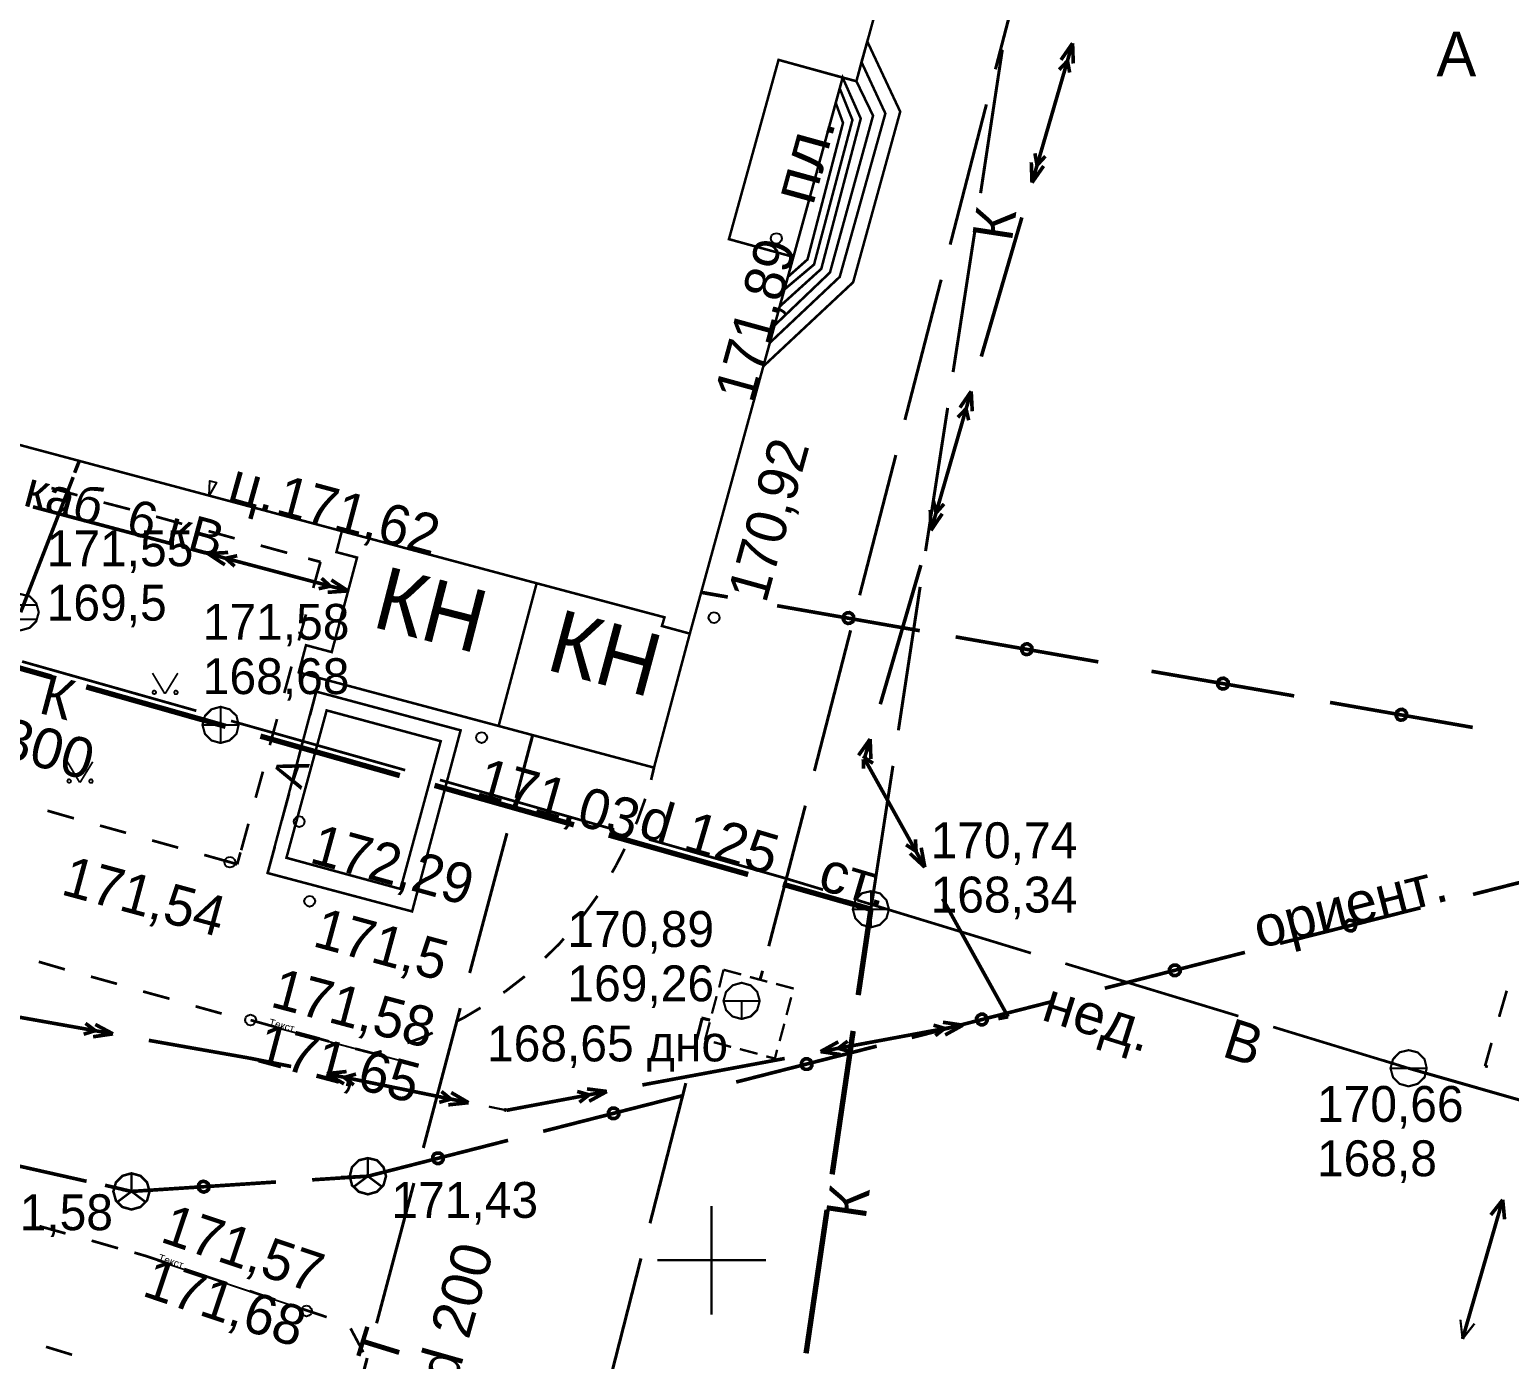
# Model space of a CAD drawing. Extents: x -2634 to -2115, y -2142 to -1393.
# Drawn here: x -2418.83 to -2377.97, y -1752.74 to -1716.02 of the extents above; entities that cross this region are included whole.
import ezdxf

# ---------------------------------------------------------------- set-up
doc = ezdxf.new("R2010")
doc.units = 0
doc.header["$MEASUREMENT"] = 0
for name, color, linetype in [('500_Дополн-Бордюры__п', 7, 'Continuous'), ('500_Дополн-Ступени__л', 7, 'Continuous'), ('500_Дороги-Проезжие_ч', 7, 'Continuous'), ('500_Линии_-Линии_связ', 7, 'Continuous'), ('500_Линии_-Смотровые_', 7, 'Continuous'), ('500_Линии_-Электрокаб', 7, 'Continuous'), ('500_Растит-Газоны__са', 7, 'Continuous'), ('500_Рельеф-Высотные_о', 7, 'Continuous'), ('500_Строен-Дополнения', 7, 'Continuous'), ('500_Строен-Здания', 7, 'Continuous'), ('500_Строен-Отмостка_з', 7, 'Continuous'), ('500_Трубоп-Водопровод', 7, 'Continuous'), ('500_Трубоп-Канализаци', 7, 'Continuous'), ('500_Трубоп-Смотровые_', 7, 'Continuous'), ('500_Трубоп-Сооружения', 7, 'Continuous'), ('500_Трубоп-Теплосети', 7, 'Continuous'), ('ЗАЯВКИ-Условные_з', 7, 'Continuous')]:
    doc.layers.add(name, color=color, linetype=linetype)
doc.styles.add('TARIAL', font='Arial')

# ---------------------------------------------------------------- blocks, each defined once
blk = doc.blocks.new('block_25')
at = {"layer": '500_Растит-Газоны__са', "color": 0, "const_width": 0.05}
for points in [[(2.35, 3.02), (2.69, 2.45)], [(2.7, 2.45), (3.05, 3.02)], [(0, 0.57), (0.34, 0)], [(0.35, 0), (0.7, 0.57)]]:
    blk.add_lwpolyline(points, dxfattribs=at)
for points in [[(2.4, 2.54), (2.42, 2.53), (2.44, 2.51), (2.45, 2.49), (2.44, 2.46), (2.42, 2.45), (2.4, 2.44), (2.37, 2.45), (2.36, 2.46), (2.35, 2.49), (2.36, 2.51), (2.37, 2.53)], [(3, 2.54), (3.02, 2.53), (3.04, 2.51), (3.05, 2.49), (3.04, 2.46), (3.02, 2.44), (3, 2.44), (2.97, 2.44), (2.96, 2.46), (2.95, 2.49), (2.96, 2.51), (2.97, 2.53)], [(0.05, 0.09), (0.07, 0.08), (0.09, 0.06), (0.1, 0.04), (0.09, 0.01), (0.07, 0), (0.05, -0.01), (0.02, 0), (0.01, 0.01), (0, 0.04), (0.01, 0.06), (0.02, 0.08)], [(0.65, 0.09), (0.68, 0.08), (0.69, 0.06), (0.7, 0.04), (0.69, 0.01), (0.68, -0.01), (0.65, -0.01), (0.63, -0.01), (0.61, 0.01), (0.6, 0.04), (0.61, 0.06), (0.63, 0.08)]]:
    blk.add_lwpolyline(points, close=True, dxfattribs=at)

msp = doc.modelspace()

# ---------------------------------------------------------------- linework, layer by layer
at = {"layer": '500_Дополн-Бордюры__п', "color": 1, "const_width": 0.075}
for points in [[(-2418.23, -1728.68), (-2417.51, -1728.88)], [(-2416.79, -1729.08), (-2416.06, -1729.27)], [(-2415.34, -1729.47), (-2414.62, -1729.67)], [(-2413.89, -1729.87), (-2413.17, -1730.07)], [(-2412.45, -1730.27), (-2411.72, -1730.47)], [(-2410.8, -1730.72), (-2411.14, -1730.63)], [(-2411, -1730.67), (-2410.8, -1730.72)], [(-2410.8, -1730.72), (-2411, -1731.44)], [(-2411.2, -1732.17), (-2411.4, -1732.89)], [(-2411.6, -1733.61), (-2411.8, -1734.34)], [(-2410.82, -1733.93), (-2410.91, -1734.27)], [(-2411.09, -1734.96), (-2410.9, -1734.23)], [(-2412, -1735.06), (-2412.2, -1735.78)], [(-2411.48, -1736.41), (-2411.29, -1735.68)], [(-2401.59, -1736.4), (-2401.67, -1736.74)], [(-2401.62, -1736.54), (-2401.59, -1736.4)], [(-2412.39, -1736.51), (-2412.59, -1737.23)], [(-2411.87, -1737.86), (-2411.67, -1737.13)], [(-2402.05, -1737.87), (-2401.83, -1737.26)], [(-2418.34, -1737.59), (-2417.61, -1737.8)], [(-2416.89, -1738), (-2416.17, -1738.2)], [(-2412.79, -1737.95), (-2412.99, -1738.68)], [(-2402.09, -1737.96), (-2402.05, -1737.87)], [(-2415.45, -1738.41), (-2414.73, -1738.61)], [(-2414.01, -1738.81), (-2413.3, -1739.01)], [(-2413.1, -1739.07), (-2413.01, -1738.74)], [(-2412.26, -1739.31), (-2412.06, -1738.58)], [(-2402.63, -1739.09), (-2402.4, -1738.64)], [(-2413.1, -1739.07), (-2413.43, -1738.97)], [(-2413.3, -1739.01), (-2413.28, -1739.02)], [(-2402.75, -1739.3), (-2402.63, -1739.09)], [(-2403.35, -1740.22), (-2403.15, -1739.94)], [(-2403.59, -1740.54), (-2403.35, -1740.22)], [(-2404.6, -1741.65), (-2404.2, -1741.26)], [(-2404.2, -1741.26), (-2404.08, -1741.12)], [(-2417.86, -1741.97), (-2418.58, -1741.76)], [(-2416.42, -1742.37), (-2417.14, -1742.17)], [(-2405.71, -1742.59), (-2405.18, -1742.18)], [(-2405.18, -1742.18), (-2405.16, -1742.16)], [(-2414.97, -1742.78), (-2415.7, -1742.58)], [(-2405.75, -1742.61), (-2405.71, -1742.59)], [(-2378.25, -1743.28), (-2378.04, -1742.56)], [(-2413.53, -1743.19), (-2414.25, -1742.99)], [(-2412.73, -1743.37), (-2412.01, -1743.57)], [(-2407.03, -1743.4), (-2406.85, -1743.31)], [(-2406.85, -1743.31), (-2406.38, -1743.03)], [(-2411.28, -1743.76), (-2410.56, -1743.96)], [(-2408.06, -1743.88), (-2407.7, -1743.72)], [(-2409.84, -1744.16), (-2409.34, -1744.29)], [(-2409.34, -1744.29), (-2409.11, -1744.23)], [(-2408.4, -1744), (-2408.06, -1743.88)], [(-2378.64, -1744.64), (-2378.46, -1744)], [(-2378.56, -1744.66), (-2378.64, -1744.64)], [(-2418.56, -1749.06), (-2417.84, -1749.26)], [(-2417.12, -1749.46), (-2416.39, -1749.67)], [(-2415.6, -1749.89), (-2415.94, -1749.79)], [(-2415.67, -1749.87), (-2415.6, -1749.89)], [(-2415.6, -1749.89), (-2414.89, -1750.13)], [(-2414.18, -1750.37), (-2413.47, -1750.61)], [(-2412.76, -1750.85), (-2412.05, -1751.09)], [(-2411.34, -1751.33), (-2410.63, -1751.57)], [(-2409.97, -1751.88), (-2409.66, -1752.46)], [(-2418.38, -1752.39), (-2417.66, -1752.61)], [(-2409.66, -1752.46), (-2409.62, -1752.54)]]:
    msp.add_lwpolyline(points, dxfattribs=at)
at = {"layer": '500_Дополн-Бордюры__п', "color": 0, "const_width": 0.07}
for points in [[(-2412.26, -1739.31), (-2410.92, -1734.3), (-2406.93, -1735.37), (-2408.27, -1740.37)], [(-2408.59, -1739.75), (-2411.74, -1738.89), (-2410.63, -1734.82), (-2407.48, -1735.67)]]:
    msp.add_lwpolyline(points, close=True, dxfattribs=at)
at = {"layer": '500_Дополн-Ступени__л', "color": 0, "const_width": 0.07}
for points in [[(-2395.7, -1716.35), (-2394.79, -1718.29), (-2396.09, -1723), (-2398.57, -1725.32), (-2398.39, -1724.67), (-2396.46, -1722.85), (-2395.2, -1718.34), (-2395.86, -1716.92)], [(-2396, -1717.45), (-2395.54, -1718.4), (-2396.73, -1722.73), (-2398.26, -1724.19), (-2398.39, -1724.67), (-2396.46, -1722.85), (-2395.2, -1718.34), (-2395.86, -1716.92)], [(-2396, -1717.45), (-2395.54, -1718.4), (-2396.73, -1722.73), (-2398.26, -1724.19), (-2398.12, -1723.67), (-2396.97, -1722.63), (-2395.88, -1718.48), (-2396.38, -1717.35)], [(-2396.46, -1717.65), (-2396.38, -1717.35), (-2395.88, -1718.48), (-2396.97, -1722.63), (-2398.12, -1723.67), (-2397.99, -1723.2), (-2397.17, -1722.51), (-2396.11, -1718.52)], [(-2396.57, -1718.05), (-2396.46, -1717.65), (-2396.11, -1718.52), (-2397.17, -1722.51), (-2397.99, -1723.2), (-2397.89, -1722.85), (-2397.35, -1722.37), (-2396.37, -1718.6)], [(-2396.57, -1718.05), (-2397.89, -1722.85), (-2397.35, -1722.37), (-2396.37, -1718.6)]]:
    msp.add_lwpolyline(points, close=True, dxfattribs=at)
at = {"layer": '500_Линии_-Линии_связ', "color": 0, "const_width": 0.1}
for points in [[(-2399.67, -1731.67), (-2400.29, -1731.56)], [(-2400.29, -1731.56), (-2399.55, -1731.69)], [(-2394.25, -1732.62), (-2398.19, -1731.93)], [(-2389.32, -1733.48), (-2393.26, -1732.79)], [(-2383.91, -1734.42), (-2387.85, -1733.74)], [(-2378.98, -1735.29), (-2382.92, -1734.6)], [(-2378.97, -1739.9), (-2375.09, -1738.91)], [(-2384.3, -1741.25), (-2380.42, -1740.27)], [(-2389.14, -1742.49), (-2385.27, -1741.5)], [(-2394.47, -1743.85), (-2390.6, -1742.86)], [(-2399.32, -1745.08), (-2395.44, -1744.09)], [(-2404.65, -1746.44), (-2400.77, -1745.45)], [(-2409.49, -1747.68), (-2405.62, -1746.69)], [(-2421.17, -1746.94), (-2417.26, -1747.82)], [(-2416.02, -1748.1), (-2416.75, -1747.93)], [(-2416.02, -1748.1), (-2412.03, -1747.84)], [(-2411.03, -1747.78), (-2409.49, -1747.68)], [(-2409.49, -1747.68), (-2410.24, -1747.72)], [(-2416.29, -1748.04), (-2416.02, -1748.1)]]:
    msp.add_lwpolyline(points, dxfattribs=at)
for points in [[(-2396.24, -1732.42), (-2396.31, -1732.39), (-2396.36, -1732.32), (-2396.37, -1732.24), (-2396.33, -1732.17), (-2396.27, -1732.13), (-2396.19, -1732.12), (-2396.12, -1732.16), (-2396.08, -1732.22), (-2396.07, -1732.3), (-2396.1, -1732.37), (-2396.17, -1732.41)], [(-2391.32, -1733.28), (-2391.39, -1733.25), (-2391.43, -1733.18), (-2391.44, -1733.11), (-2391.41, -1733.04), (-2391.34, -1732.99), (-2391.27, -1732.98), (-2391.2, -1733.02), (-2391.15, -1733.08), (-2391.15, -1733.16), (-2391.18, -1733.23), (-2391.24, -1733.27)], [(-2385.9, -1734.23), (-2385.97, -1734.2), (-2386.02, -1734.13), (-2386.02, -1734.05), (-2385.99, -1733.98), (-2385.93, -1733.94), (-2385.85, -1733.93), (-2385.78, -1733.97), (-2385.73, -1734.03), (-2385.73, -1734.11), (-2385.76, -1734.18), (-2385.82, -1734.22)], [(-2380.98, -1735.09), (-2381.05, -1735.06), (-2381.09, -1734.99), (-2381.1, -1734.92), (-2381.07, -1734.85), (-2381, -1734.8), (-2380.92, -1734.79), (-2380.85, -1734.83), (-2380.81, -1734.89), (-2380.8, -1734.97), (-2380.84, -1735.04), (-2380.9, -1735.08)], [(-2382.4, -1740.61), (-2382.32, -1740.62), (-2382.25, -1740.65), (-2382.21, -1740.72), (-2382.22, -1740.8), (-2382.25, -1740.87), (-2382.32, -1740.91), (-2382.4, -1740.9), (-2382.47, -1740.86), (-2382.51, -1740.8), (-2382.5, -1740.72), (-2382.46, -1740.65)], [(-2387.24, -1741.85), (-2387.16, -1741.85), (-2387.1, -1741.89), (-2387.06, -1741.96), (-2387.06, -1742.04), (-2387.1, -1742.1), (-2387.17, -1742.14), (-2387.25, -1742.14), (-2387.31, -1742.1), (-2387.35, -1742.03), (-2387.35, -1741.95), (-2387.31, -1741.89)], [(-2392.57, -1743.21), (-2392.49, -1743.21), (-2392.43, -1743.25), (-2392.39, -1743.32), (-2392.39, -1743.39), (-2392.43, -1743.46), (-2392.5, -1743.5), (-2392.57, -1743.5), (-2392.64, -1743.46), (-2392.68, -1743.39), (-2392.68, -1743.31), (-2392.64, -1743.25)], [(-2397.42, -1744.44), (-2397.34, -1744.44), (-2397.27, -1744.48), (-2397.23, -1744.55), (-2397.23, -1744.63), (-2397.27, -1744.7), (-2397.34, -1744.73), (-2397.42, -1744.73), (-2397.49, -1744.69), (-2397.52, -1744.63), (-2397.52, -1744.55), (-2397.48, -1744.48)], [(-2402.75, -1745.8), (-2402.67, -1745.8), (-2402.6, -1745.84), (-2402.56, -1745.91), (-2402.56, -1745.99), (-2402.6, -1746.05), (-2402.67, -1746.09), (-2402.75, -1746.09), (-2402.82, -1746.05), (-2402.85, -1745.98), (-2402.85, -1745.91), (-2402.81, -1745.84)], [(-2407.59, -1747.04), (-2407.51, -1747.04), (-2407.45, -1747.08), (-2407.41, -1747.14), (-2407.41, -1747.22), (-2407.45, -1747.29), (-2407.52, -1747.33), (-2407.59, -1747.33), (-2407.66, -1747.29), (-2407.7, -1747.22), (-2407.7, -1747.14), (-2407.66, -1747.07)], [(-2414.04, -1747.82), (-2413.96, -1747.84), (-2413.9, -1747.89), (-2413.88, -1747.96), (-2413.89, -1748.04), (-2413.94, -1748.09), (-2414.02, -1748.12), (-2414.09, -1748.1), (-2414.15, -1748.05), (-2414.18, -1747.98), (-2414.16, -1747.9), (-2414.11, -1747.84)]]:
    msp.add_lwpolyline(points, close=True, dxfattribs=at)
at = {"layer": '500_Линии_-Смотровые_', "color": 0, "const_width": 0.07}
for points in [[(-2409.49, -1747.18), (-2409.24, -1747.24), (-2409.06, -1747.43), (-2408.99, -1747.68), (-2409.06, -1747.93), (-2409.24, -1748.11), (-2409.49, -1748.18), (-2409.74, -1748.11), (-2409.93, -1747.93), (-2409.99, -1747.68), (-2409.93, -1747.43), (-2409.74, -1747.24)], [(-2416.02, -1747.6), (-2415.77, -1747.67), (-2415.59, -1747.85), (-2415.52, -1748.1), (-2415.59, -1748.35), (-2415.77, -1748.53), (-2416.02, -1748.6), (-2416.27, -1748.53), (-2416.45, -1748.35), (-2416.52, -1748.1), (-2416.45, -1747.85), (-2416.27, -1747.67)], [(-2409.49, -1747.63), (-2409.49, -1747.63), (-2409.49, -1747.63), (-2409.49, -1747.63), (-2409.49, -1747.63), (-2409.49, -1747.63), (-2409.49, -1747.63), (-2409.49, -1747.63), (-2409.49, -1747.63), (-2409.49, -1747.63), (-2409.49, -1747.63), (-2409.49, -1747.63)], [(-2416.02, -1748.05), (-2416.02, -1748.05), (-2416.02, -1748.05), (-2416.02, -1748.05), (-2416.02, -1748.05), (-2416.02, -1748.05), (-2416.02, -1748.05), (-2416.02, -1748.05), (-2416.02, -1748.05), (-2416.02, -1748.05), (-2416.02, -1748.05), (-2416.02, -1748.05)]]:
    msp.add_lwpolyline(points, close=True, dxfattribs=at)
at = {"layer": '500_Линии_-Смотровые_', "color": 0, "const_width": 0.065}
for points in [[(-2409.49, -1747.18), (-2409.49, -1747.68)], [(-2416.02, -1747.6), (-2416.02, -1748.1)], [(-2409.89, -1747.98), (-2409.49, -1747.68)], [(-2409.49, -1747.68), (-2409.09, -1747.98)], [(-2416.42, -1748.4), (-2416.02, -1748.1)], [(-2416.02, -1748.1), (-2415.62, -1748.4)]]:
    msp.add_lwpolyline(points, dxfattribs=at)
at = {"layer": '500_Линии_-Электрокаб', "color": 12, "const_width": 0.1}
for points in [[(-2390.03, -1716.4), (-2391.15, -1720.25)], [(-2390.03, -1716.4), (-2390.35, -1716.86)], [(-2390.03, -1716.4), (-2390.01, -1716.96)], [(-2390.17, -1716.89), (-2390.4, -1717.13)], [(-2390.17, -1716.89), (-2390.11, -1717.21)], [(-2391.17, -1719.69), (-2391.15, -1720.25)], [(-2391.07, -1719.44), (-2391.01, -1719.77)], [(-2390.78, -1719.52), (-2391.01, -1719.77)], [(-2390.83, -1719.79), (-2391.15, -1720.25)], [(-2391.43, -1721.21), (-2392.55, -1725.05)], [(-2392.83, -1726.01), (-2393.94, -1729.85)], [(-2392.83, -1726.01), (-2393.14, -1726.46)], [(-2392.83, -1726.01), (-2392.8, -1726.56)], [(-2392.97, -1726.49), (-2393.2, -1726.73)], [(-2392.97, -1726.5), (-2392.9, -1726.81)], [(-2393.87, -1729.04), (-2393.8, -1729.37)], [(-2393.58, -1729.12), (-2393.8, -1729.37)], [(-2414.87, -1730.23), (-2418.74, -1729.2)], [(-2393.96, -1729.29), (-2393.94, -1729.85)], [(-2393.63, -1729.39), (-2393.94, -1729.85)], [(-2413.35, -1730.46), (-2413.91, -1730.49)], [(-2410.04, -1731.52), (-2413.91, -1730.49)], [(-2413.44, -1730.8), (-2413.91, -1730.49)], [(-2413.1, -1730.55), (-2413.42, -1730.62)], [(-2413.17, -1730.84), (-2413.42, -1730.62)], [(-2410.53, -1731.39), (-2410.77, -1731.17)], [(-2394.22, -1730.81), (-2395.34, -1734.65)], [(-2410.53, -1731.39), (-2410.85, -1731.46)], [(-2410.04, -1731.52), (-2410.6, -1731.56)], [(-2410.04, -1731.52), (-2410.5, -1731.22)], [(-2395.62, -1735.61), (-2395.94, -1736.06)], [(-2395.62, -1735.61), (-2395.78, -1736.15)], [(-2395.62, -1735.61), (-2395.6, -1736.16)], [(-2395.76, -1736.09), (-2395.81, -1736.15)], [(-2395.81, -1736.17), (-2395.8, -1736.43)], [(-2395.78, -1736.15), (-2394.11, -1739.15)], [(-2395.76, -1736.1), (-2395.75, -1736.16)], [(-2395.75, -1736.14), (-2395.54, -1736.28)], [(-2394.63, -1738.53), (-2394.35, -1738.71)], [(-2394.37, -1738.38), (-2394.35, -1738.71)], [(-2394.52, -1738.77), (-2394.11, -1739.15)], [(-2394.21, -1738.61), (-2394.11, -1739.15)], [(-2393.62, -1740.02), (-2391.81, -1743.28)], [(-2420.47, -1743.05), (-2416.53, -1743.75)], [(-2393.06, -1743.51), (-2393.61, -1743.43)], [(-2391.81, -1743.28), (-2392.08, -1743.33)], [(-2417.34, -1743.76), (-2417.02, -1743.66)], [(-2417.29, -1743.46), (-2417.02, -1743.66)], [(-2417.08, -1743.83), (-2416.53, -1743.75)], [(-2417.02, -1743.49), (-2416.53, -1743.75)], [(-2393.06, -1743.51), (-2396.99, -1744.24)], [(-2393.56, -1743.6), (-2393.87, -1743.51)], [(-2393.56, -1743.6), (-2393.82, -1743.8)], [(-2393.06, -1743.51), (-2393.55, -1743.78)], [(-2415.54, -1743.93), (-2412.76, -1744.42)], [(-2396.5, -1743.97), (-2396.99, -1744.24)], [(-2396.44, -1744.32), (-2396.99, -1744.24)], [(-2396.24, -1743.95), (-2396.5, -1744.15)], [(-2396.18, -1744.24), (-2396.5, -1744.15)], [(-2412.76, -1744.42), (-2411.61, -1744.65)], [(-2397.98, -1744.43), (-2401.91, -1745.16)], [(-2410.63, -1744.85), (-2410.08, -1744.79)], [(-2410.63, -1744.85), (-2406.71, -1745.65)], [(-2410.63, -1744.85), (-2410.15, -1745.13)], [(-2410.14, -1744.96), (-2409.88, -1745.16)], [(-2410.13, -1744.95), (-2409.82, -1744.86)], [(-2407.46, -1745.34), (-2407.2, -1745.55)], [(-2407.19, -1745.37), (-2406.71, -1745.65)], [(-2402.89, -1745.34), (-2405.66, -1745.86)], [(-2403.39, -1745.43), (-2403.71, -1745.34)], [(-2403.39, -1745.44), (-2403.65, -1745.64)], [(-2402.89, -1745.34), (-2403.44, -1745.27)], [(-2402.89, -1745.34), (-2403.38, -1745.61)], [(-2407.52, -1745.64), (-2407.2, -1745.55)], [(-2407.27, -1745.71), (-2406.71, -1745.65)], [(-2405.73, -1745.84), (-2405.66, -1745.86)]]:
    msp.add_lwpolyline(points, dxfattribs=at)
at = {"layer": '500_Линии_-Электрокаб', "color": 1}
for points, const_width in [([(-2405.66, -1745.86), (-2406.15, -1745.76)], 0.06), ([(-2405.66, -1745.86), (-2405.17, -1745.77)], 0.06), ([(-2379.26, -1752.17), (-2378.15, -1748.33)], 0.1), ([(-2378.48, -1748.75), (-2378.15, -1748.33)], 0.1), ([(-2378.1, -1748.87), (-2378.15, -1748.33)], 0.1), ([(-2379.26, -1752.17), (-2379.32, -1751.64)], 0.06), ([(-2379.26, -1752.17), (-2378.93, -1751.75)], 0.06)]:
    msp.add_lwpolyline(points, dxfattribs=dict(at, const_width=const_width))
at = {"layer": '500_Рельеф-Высотные_о', "color": 0}
for points in [[(-2398.21, -1721.64), (-2398.13, -1721.66), (-2398.08, -1721.71), (-2398.06, -1721.79), (-2398.08, -1721.86), (-2398.13, -1721.92), (-2398.21, -1721.94), (-2398.28, -1721.92), (-2398.34, -1721.86), (-2398.36, -1721.79), (-2398.34, -1721.71), (-2398.28, -1721.66)], [(-2413.87, -1728.89), (-2413.86, -1728.48), (-2413.67, -1728.53)], [(-2399.93, -1732.11), (-2399.86, -1732.13), (-2399.8, -1732.18), (-2399.78, -1732.26), (-2399.8, -1732.33), (-2399.86, -1732.39), (-2399.93, -1732.41), (-2400.01, -1732.39), (-2400.06, -1732.33), (-2400.08, -1732.26), (-2400.06, -1732.18), (-2400.01, -1732.13)], [(-2406.35, -1735.42), (-2406.27, -1735.44), (-2406.22, -1735.49), (-2406.2, -1735.57), (-2406.22, -1735.64), (-2406.27, -1735.7), (-2406.35, -1735.72), (-2406.42, -1735.7), (-2406.48, -1735.64), (-2406.5, -1735.57), (-2406.48, -1735.49), (-2406.42, -1735.44)], [(-2411.39, -1737.74), (-2411.31, -1737.76), (-2411.26, -1737.82), (-2411.24, -1737.89), (-2411.26, -1737.97), (-2411.31, -1738.02), (-2411.39, -1738.04), (-2411.46, -1738.02), (-2411.52, -1737.97), (-2411.54, -1737.89), (-2411.52, -1737.82), (-2411.46, -1737.76)], [(-2413.3, -1738.86), (-2413.23, -1738.88), (-2413.17, -1738.94), (-2413.15, -1739.01), (-2413.17, -1739.09), (-2413.23, -1739.14), (-2413.3, -1739.16), (-2413.38, -1739.14), (-2413.43, -1739.09), (-2413.45, -1739.01), (-2413.43, -1738.94), (-2413.38, -1738.88)], [(-2411.1, -1739.94), (-2411.02, -1739.96), (-2410.97, -1740.01), (-2410.95, -1740.09), (-2410.97, -1740.16), (-2411.02, -1740.22), (-2411.1, -1740.24), (-2411.17, -1740.22), (-2411.22, -1740.16), (-2411.25, -1740.09), (-2411.22, -1740.01), (-2411.17, -1739.96)], [(-2412.73, -1743.22), (-2412.66, -1743.24), (-2412.6, -1743.29), (-2412.58, -1743.37), (-2412.6, -1743.44), (-2412.66, -1743.5), (-2412.73, -1743.52), (-2412.81, -1743.5), (-2412.86, -1743.44), (-2412.88, -1743.37), (-2412.86, -1743.29), (-2412.81, -1743.24)], [(-2411.19, -1751.25), (-2411.11, -1751.27), (-2411.06, -1751.33), (-2411.04, -1751.4), (-2411.06, -1751.48), (-2411.11, -1751.53), (-2411.19, -1751.55), (-2411.26, -1751.53), (-2411.32, -1751.48), (-2411.34, -1751.4), (-2411.32, -1751.33), (-2411.26, -1751.27)]]:
    msp.add_lwpolyline(points, close=True, dxfattribs=at)
at = {"layer": '500_Рельеф-Высотные_о', "color": 0, "const_width": 0.05}
for points in [[(-2412.24, -1743.52), (-2408.18, -1744.6)], [(-2415.3, -1750.01), (-2411.32, -1751.34)]]:
    msp.add_lwpolyline(points, dxfattribs=at)
at = {"layer": '500_Строен-Дополнения', "color": 0, "const_width": 0.07}
msp.add_lwpolyline([(-2398.15, -1716.86), (-2399.52, -1721.81), (-2397.74, -1722.3), (-2396.38, -1717.35)], close=True, dxfattribs=at)
at = {"layer": '500_Строен-Здания', "color": 0, "const_width": 0.07}
msp.add_lwpolyline([(-2393.48, -1708.29), (-2396, -1717.45), (-2398.15, -1716.86), (-2399.52, -1721.81), (-2397.74, -1722.3), (-2400.6, -1732.7), (-2401.37, -1732.49), (-2401.3, -1732.25), (-2404.83, -1731.31), (-2410.21, -1729.87), (-2434.19, -1723.46), (-2406.12, -1621.19)], dxfattribs=at)
for points in [[(-2410.21, -1729.87), (-2404.83, -1731.31), (-2405.88, -1735.25), (-2410.82, -1733.93), (-2411.4, -1733.77), (-2411.2, -1733.02), (-2410.49, -1733.21), (-2409.79, -1730.6), (-2410.36, -1730.45)], [(-2401.37, -1732.49), (-2401.3, -1732.25), (-2404.83, -1731.31), (-2405.88, -1735.25), (-2401.59, -1736.4), (-2400.6, -1732.7)]]:
    msp.add_lwpolyline(points, close=True, dxfattribs=at)
at = {"layer": '500_Трубоп-Водопровод', "color": 94}
for points, const_width in [([(-2419.04, -1733.47), (-2414.23, -1734.83)], 0.075), ([(-2413.27, -1735.11), (-2408.46, -1736.47)], 0.075), ([(-2407.5, -1736.74), (-2402.69, -1738.11)], 0.075), ([(-2401.73, -1738.38), (-2397.98, -1739.45)], 0.075), ([(-2397.98, -1739.45), (-2396.92, -1739.77)], 0.075), ([(-2395.97, -1740.06), (-2391.18, -1741.52)], 0.075), ([(-2390.23, -1741.81), (-2385.45, -1743.26)], 0.075), ([(-2384.49, -1743.56), (-2380.75, -1744.7)], 0.075), ([(-2380.75, -1744.7), (-2381.46, -1744.48)], 0.075), ([(-2380.75, -1744.7), (-2376.9, -1745.8)], 0.085)]:
    msp.add_lwpolyline(points, dxfattribs=dict(at, const_width=const_width))
at = {"layer": '500_Трубоп-Канализаци', "color": 34}
for points, const_width in [([(-2392.57, -1720.54), (-2391.97, -1716.58)], 0.085), ([(-2393.33, -1725.48), (-2392.72, -1721.53)], 0.085), ([(-2394.09, -1730.42), (-2393.48, -1726.47)], 0.085), ([(-2394.84, -1735.37), (-2394.24, -1731.41)], 0.085), ([(-2422.08, -1732.81), (-2418.23, -1733.9)], 0.15), ([(-2417.27, -1734.17), (-2413.42, -1735.26)], 0.15), ([(-2412.46, -1735.53), (-2408.61, -1736.62)], 0.15), ([(-2395.6, -1740.31), (-2394.99, -1736.35)], 0.085), ([(-2407.65, -1736.89), (-2403.8, -1737.98)], 0.15), ([(-2402.84, -1738.26), (-2398.99, -1739.35)], 0.15), ([(-2398.03, -1739.62), (-2395.6, -1740.31)], 0.15), ([(-2395.95, -1742.68), (-2395.6, -1740.31)], 0.15), ([(-2396.67, -1747.63), (-2396.09, -1743.67)], 0.15), ([(-2397.39, -1752.57), (-2396.81, -1748.61)], 0.15)]:
    msp.add_lwpolyline(points, dxfattribs=dict(at, const_width=const_width))
at = {"layer": '500_Трубоп-Канализаци', "color": 32}
for points, const_width in [([(-2417.46, -1727.93), (-2417.59, -1728.26)], 0.1), ([(-2419.08, -1732.11), (-2417.63, -1728.38)], 0.1), ([(-2395.6, -1740.31), (-2396.32, -1740.1)], 0.15), ([(-2395.6, -1740.31), (-2395.71, -1741.05)], 0.15)]:
    msp.add_lwpolyline(points, dxfattribs=dict(at, const_width=const_width))
at = {"layer": '500_Трубоп-Смотровые_', "color": 0, "const_width": 0.06}
for points in [[(-2419.08, -1731.61), (-2418.83, -1731.67), (-2418.65, -1731.86), (-2418.58, -1732.11), (-2418.65, -1732.36), (-2418.83, -1732.54), (-2419.08, -1732.61), (-2419.33, -1732.54), (-2419.52, -1732.36), (-2419.58, -1732.11), (-2419.52, -1731.86), (-2419.33, -1731.67)], [(-2413.56, -1734.72), (-2413.31, -1734.79), (-2413.12, -1734.97), (-2413.06, -1735.22), (-2413.12, -1735.47), (-2413.31, -1735.65), (-2413.56, -1735.72), (-2413.81, -1735.65), (-2413.99, -1735.47), (-2414.06, -1735.22), (-2413.99, -1734.97), (-2413.81, -1734.79)], [(-2395.6, -1739.81), (-2395.35, -1739.87), (-2395.17, -1740.06), (-2395.1, -1740.31), (-2395.17, -1740.56), (-2395.35, -1740.74), (-2395.6, -1740.81), (-2395.85, -1740.74), (-2396.03, -1740.56), (-2396.1, -1740.31), (-2396.03, -1740.06), (-2395.85, -1739.87)], [(-2399.17, -1742.34), (-2398.92, -1742.41), (-2398.74, -1742.59), (-2398.67, -1742.84), (-2398.74, -1743.09), (-2398.92, -1743.27), (-2399.17, -1743.34), (-2399.42, -1743.27), (-2399.6, -1743.09), (-2399.67, -1742.84), (-2399.6, -1742.59), (-2399.42, -1742.41)], [(-2380.75, -1744.2), (-2380.5, -1744.26), (-2380.31, -1744.45), (-2380.25, -1744.7), (-2380.31, -1744.95), (-2380.5, -1745.13), (-2380.75, -1745.2), (-2381, -1745.13), (-2381.18, -1744.95), (-2381.25, -1744.7), (-2381.18, -1744.45), (-2381, -1744.26)]]:
    msp.add_lwpolyline(points, close=True, dxfattribs=at)
at = {"layer": '500_Трубоп-Смотровые_', "color": 0, "const_width": 0.055}
for points in [[(-2419.53, -1731.91), (-2418.63, -1731.91)], [(-2419.53, -1732.31), (-2418.63, -1732.31)], [(-2413.56, -1735.72), (-2413.56, -1734.72)], [(-2414.06, -1735.22), (-2413.06, -1735.22)], [(-2395.6, -1740.81), (-2395.6, -1739.81)], [(-2396.1, -1740.31), (-2395.1, -1740.31)], [(-2399.67, -1742.84), (-2398.67, -1742.84)], [(-2399.17, -1743.34), (-2399.17, -1742.84)], [(-2381.25, -1744.7), (-2380.25, -1744.7)]]:
    msp.add_lwpolyline(points, dxfattribs=at)
at = {"layer": '500_Трубоп-Сооружения', "color": 0, "const_width": 0.065}
for points in [[(-2399.67, -1741.98), (-2399.79, -1742.47)], [(-2399.18, -1742.11), (-2399.67, -1741.98)], [(-2398.46, -1742.31), (-2398.94, -1742.18)], [(-2397.73, -1742.5), (-2398.22, -1742.37)], [(-2399.86, -1742.71), (-2399.99, -1743.19)], [(-2397.93, -1743.23), (-2397.8, -1742.74)], [(-2400.05, -1743.43), (-2400.18, -1743.92)], [(-2398.12, -1743.95), (-2397.99, -1743.47)], [(-2400.18, -1743.92), (-2400.18, -1743.92)], [(-2399.94, -1743.98), (-2399.46, -1744.11)], [(-2399.22, -1744.17), (-2398.73, -1744.3)], [(-2398.25, -1744.43), (-2398.19, -1744.19)], [(-2398.49, -1744.37), (-2398.25, -1744.43)]]:
    msp.add_lwpolyline(points, dxfattribs=at)
at = {"layer": '500_Трубоп-Теплосети', "color": 174, "const_width": 0.085}
for points in [[(-2391.15, -1713.25), (-2392.16, -1717.12)], [(-2392.41, -1718.09), (-2393.41, -1721.96)], [(-2393.66, -1722.93), (-2394.66, -1726.8)], [(-2394.91, -1727.77), (-2395.91, -1731.64)], [(-2396.16, -1732.61), (-2397.16, -1736.49)], [(-2405.4, -1737.24), (-2404.94, -1735.5)], [(-2404.94, -1735.5), (-2405, -1735.74)], [(-2397.41, -1737.45), (-2398.42, -1741.33)], [(-2406.68, -1742.07), (-2405.65, -1738.21)], [(-2398.66, -1742.25), (-2398.59, -1742.01)], [(-2407.96, -1746.9), (-2406.94, -1743.04)], [(-2400.47, -1744.14), (-2400.26, -1743.32)], [(-2400.04, -1743.37), (-2400.28, -1743.31)], [(-2400.26, -1743.32), (-2400.04, -1743.37)], [(-2401.7, -1748.98), (-2400.71, -1745.11)], [(-2409.25, -1751.74), (-2408.22, -1747.87)], [(-2402.94, -1753.83), (-2401.95, -1749.95)], [(-2410.53, -1756.57), (-2409.51, -1752.7)]]:
    msp.add_lwpolyline(points, dxfattribs=at)
at = {"layer": 'ЗАЯВКИ-Условные_з', "color": 98, "const_width": 0.065}
for points in [[(-2400, -1751.5), (-2400, -1748.5)], [(-2401.5, -1750), (-2398.5, -1750)]]:
    msp.add_lwpolyline(points, dxfattribs=at)

# ---------------------------------------------------------------- block references
at = {"layer": '500_Растит-Газоны__са'}
msp.add_blockref('block_25', (-2417.79, -1736.81), dxfattribs=at)

# ---------------------------------------------------------------- texts
at = {"layer": '500_Дороги-Проезжие_ч', "color": 0}
msp.add_text('А', height=1.23, dxfattribs=at).set_placement((-2379.98, -1717.31))
at = {"layer": '500_Линии_-Линии_связ', "color": 5, "style": 'TARIAL'}
msp.add_text('ориент. ', height=1.11, rotation=14.3, dxfattribs=at).set_placement((-2384.87, -1741.4))
at = {"layer": '500_Линии_-Смотровые_', "color": 0}
for s, p in [('171,43', (-2408.84, -1748.83)), ('171,58', (-2420.58, -1749.17))]:
    msp.add_text(s, height=0.99, dxfattribs=at).set_placement(p)
at = {"layer": '500_Линии_-Электрокаб', "color": 0, "style": 'TARIAL'}
msp.add_text('3 каб  6 кВ', height=0.99, rotation=344.84, dxfattribs=at).set_placement((-2420.16, -1728.85))
at = {"layer": '500_Рельеф-Высотные_о', "color": 214}
for s, rotation, p in [('171,89', 74.62, (-2398.86, -1726.37)), ('170,92', 74.56, (-2398.5, -1731.89)), ('171,62', 345.03, (-2412.08, -1729.38)), ('171,03', 344.15, (-2406.55, -1737.18)), ('172,29', 344.63, (-2411.14, -1739.01)), ('171,54', 344.83, (-2418, -1739.89)), ('171,5', 344.8, (-2411.05, -1741.32)), ('171,58', 345.11, (-2412.22, -1742.99)), ('171,65', 345.11, (-2412.63, -1744.51)), ('171,57', 341.44, (-2415.26, -1749.48)), ('171,68', 341.44, (-2415.76, -1750.97))]:
    msp.add_text(s, height=1.11, rotation=rotation, dxfattribs=at).set_placement(p)
at = {"layer": '500_Рельеф-Высотные_о', "color": 214, "style": 'TARIAL'}
msp.add_text('ц.', height=1.11, rotation=344.36, dxfattribs=at).set_placement((-2413.41, -1729.01))
at = {"layer": '500_Рельеф-Высотные_о', "color": 0, "style": 'TARIAL'}
for rotation, p in [(345.11, (-2412.24, -1743.52)), (341.44, (-2415.3, -1750.01))]:
    msp.add_text('Текст', height=0.2, rotation=rotation, dxfattribs=at).set_placement(p)
at = {"layer": '500_Строен-Дополнения', "color": 5, "style": 'TARIAL'}
msp.add_text('пл. ', height=1.23, rotation=74.62, dxfattribs=at).set_placement((-2397.2, -1720.91))
at = {"layer": '500_Строен-Здания', "color": 5}
for rotation, p in [(345.62, (-2409.42, -1732.5)), (344.95, (-2404.62, -1733.68))]:
    msp.add_text('КН', height=1.73, rotation=rotation, dxfattribs=at).set_placement(p)
at = {"layer": '500_Строен-Отмостка_з', "color": 0}
msp.add_text('А', height=0.86, rotation=70.97, dxfattribs=at).set_placement((-2411.34, -1737.02))
at = {"layer": '500_Трубоп-Водопровод', "color": 94, "style": 'TARIAL'}
for s, rotation, p in [('d 125   ст.', 343.57, (-2402.07, -1738.28)), ('нед. ', 342.49, (-2390.93, -1743.35))]:
    msp.add_text(s, height=1.11, rotation=rotation, dxfattribs=at).set_placement(p)
at = {"layer": '500_Трубоп-Водопровод', "color": 94}
msp.add_text('В', height=1.11, rotation=342.37, dxfattribs=at).set_placement((-2385.94, -1744.36))
at = {"layer": '500_Трубоп-Канализаци', "color": 14}
for rotation, p in [(81.31, (-2391.71, -1721.9)), (345.17, (-2418.62, -1734.88)), (81.67, (-2395.75, -1748.9))]:
    msp.add_text('К', height=1.11, rotation=rotation, dxfattribs=at).set_placement(p)
at = {"layer": '500_Трубоп-Канализаци', "color": 14, "style": 'TARIAL'}
msp.add_text('чуг.   d 300 ', height=1.11, rotation=344.31, dxfattribs=at).set_placement((-2424.71, -1734.66))
at = {"layer": '500_Трубоп-Смотровые_', "color": 5}
for s, p in [('171,55', (-2418.36, -1730.84)), ('169,5', (-2418.36, -1732.34)), ('171,58', (-2414.05, -1732.87)), ('168,68', (-2414.05, -1734.37)), ('170,74', (-2393.95, -1738.9)), ('168,34', (-2393.95, -1740.4)), ('170,89', (-2403.98, -1741.35)), ('169,26', (-2403.98, -1742.85)), ('168,65 дно', (-2406.2, -1744.51)), ('170,66', (-2383.28, -1746.18)), ('168,8', (-2383.28, -1747.68))]:
    msp.add_text(s, height=0.99, dxfattribs=at).set_placement(p)
at = {"layer": '500_Трубоп-Теплосети', "color": 174, "style": 'TARIAL'}
msp.add_text('2d 200', height=1.11, rotation=74.17, dxfattribs=at).set_placement((-2407.3, -1754.29))
at = {"layer": '500_Трубоп-Теплосети', "color": 174}
msp.add_text('Т', height=1.11, rotation=72.9, dxfattribs=at).set_placement((-2408.76, -1752.98))

doc.saveas('drawing.dxf')
